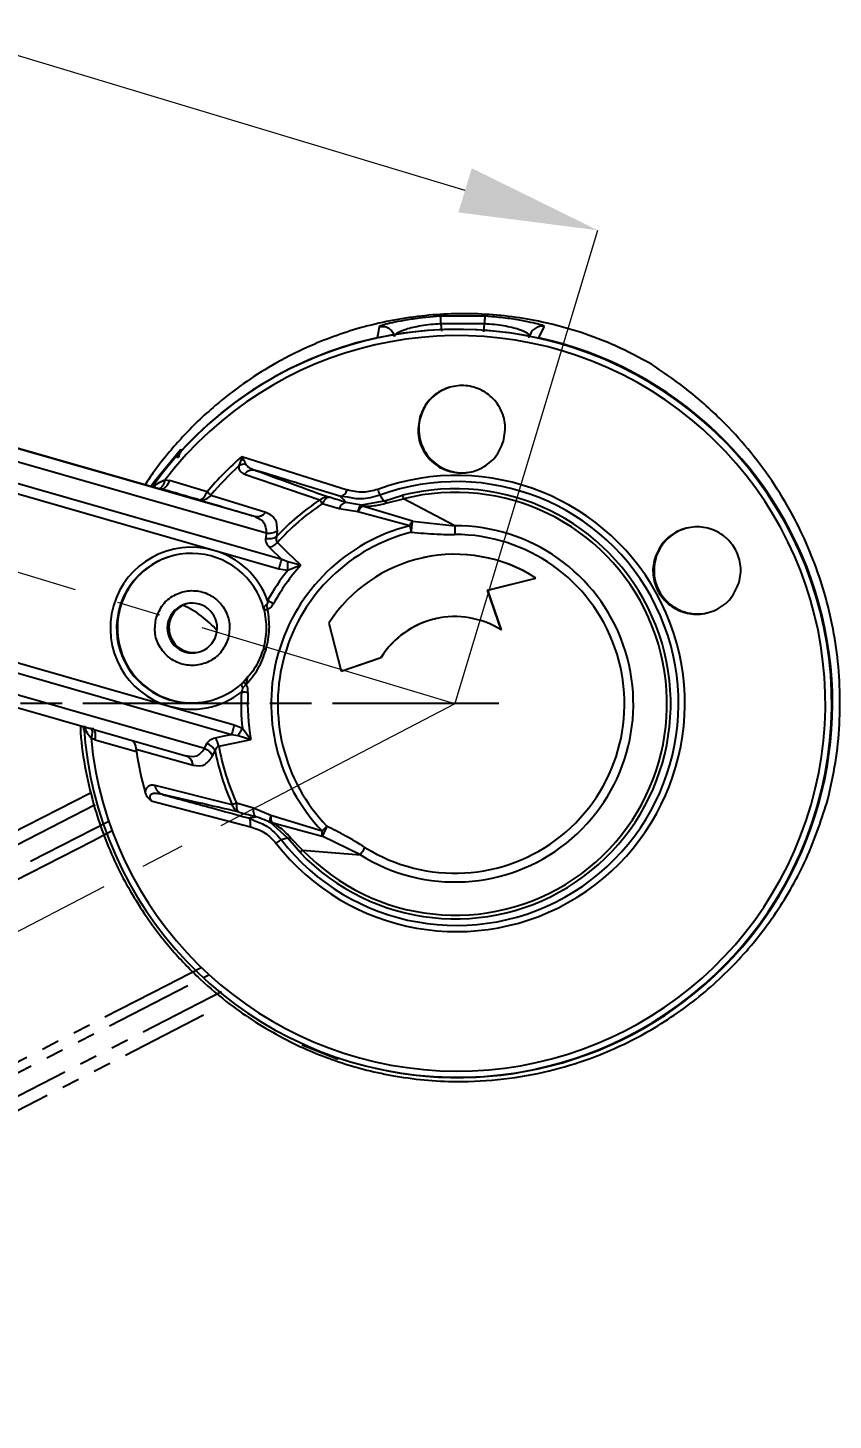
# Model space of a CAD drawing. Header units: millimetres. Extents: x 2085 to 4229, y 754 to 2271.
# Drawn here: x 4032.7 to 4090.8, y 1303.5 to 1404 of the extents above; entities that cross this region are included whole.
import ezdxf

# ---------------------------------------------------------------- set-up
doc = ezdxf.new("R2010")
doc.units = ezdxf.units.MM
for name, pattern in [('AM_ISO08W050', [18, 12, -1.5, 3, -1.5]), ('CENTER2', [28.575, 19.05, -3.175, 3.175, -3.175]), ('PHANTOM', [12.7, 6.35, -1.27, 1.27, -1.27, 1.27, -1.27])]:
    doc.linetypes.add(name, pattern=pattern)
for name, color, linetype, lineweight in [('AM_5', 3, 'Continuous', 25), ('AM_7', 4, 'AM_ISO08W050', 25), ('单点划线', 1, 'CENTER2', 13), ('标注', 3, 'Continuous', 13)]:
    doc.layers.add(name, color=color, linetype=linetype, lineweight=lineweight)
doc.styles.add('SLDTEXTSTYLE1', font='txt.shx', dxfattribs={"width": 0.7, "bigfont": 'gbcbig.shx'})
doc.dimstyles.new('SLDDIMSTYLE12$0', dxfattribs={"dimtxt": 12, "dimasz": 10, "dimexe": 0, "dimexo": 0.0625, "dimgap": 0.875, "dimtad": 1, "dimdec": 1, "dimlfac": 1.8, "dimrnd": 1e-09, "dimzin": 12, "dimdsep": 46, "dimtxsty": 'SLDTEXTSTYLE1', "dimcen": 0.09, "dimdle": 8.16, "dimclrd": 3, "dimclre": 3, "dimadec": 0, "dimazin": 3, "dimtfac": 1, "dimtdec": 1, "dimtofl": 0, "dimtmove": 0, "dimatfit": 3, "dimfxl": 0, "dimfrac": 2, "dimtolj": 1, "dimlwd": 5, "dimlwe": 5, "dimarcsym": 0})
doc.dimstyles.new('SLDDIMSTYLE12$2', dxfattribs={"dimtxt": 12, "dimasz": 10, "dimexe": 0, "dimexo": 0.0625, "dimgap": 0.875, "dimtad": 1, "dimdec": 1, "dimlfac": 1.8, "dimrnd": 1e-09, "dimzin": 12, "dimdsep": 46, "dimtxsty": 'SLDTEXTSTYLE1', "dimcen": 0.09, "dimdle": 8.16, "dimclrd": 3, "dimclre": 3, "dimadec": 0, "dimazin": 3, "dimtfac": 1, "dimtdec": 1, "dimtofl": 0, "dimtmove": 0, "dimatfit": 3, "dimfxl": 0, "dimfrac": 2, "dimtolj": 1, "dimlwd": 5, "dimlwe": 5, "dimarcsym": 0})

# ---------------------------------------------------------------- blocks, each defined once
blk = doc.blocks.new('*D76')
at = {"layer": 'Defpoints', "color": 0, "transparency": 16777216}
for p in [(3820.11, 1428.52), (3821.24, 1363.66), (4063.52, 1355.21), (4063.52, 1355.21), (3838.23, 1237.79)]:
    blk.add_point(p, dxfattribs=at)
at = {"layer": '标注', "color": 3, "linetype": 'Continuous', "lineweight": 5, "transparency": 16777216}
blk.add_arc((4063.52, 1355.21), 242.43, 165.602, 205.1646, dxfattribs=at)
at = {"layer": '标注', "color": 3, "transparency": 16777216}
for points in [[(3827.11, 1415.94), (3830.32, 1415.04), (3831.4, 1425.12)], [(3845.6, 1252.86), (3842.61, 1251.38), (3848.54, 1243.16)]]:
    blk.add_solid(points, dxfattribs=at)
at = {"layer": '标注', "color": 0, "transparency": 16777216, "insert": (3828.01, 1333.02), "char_height": 10, "attachment_point": 5, "rotation": 275.3833, "style": 'SLDTEXTSTYLE1'}
blk.add_mtext('\\A1;60%%D', dxfattribs=at)
blk = doc.blocks.new('*D78')
at = {"layer": 'AM_5', "color": 3, "linetype": 'Continuous', "lineweight": 5, "transparency": 16777216}
blk.add_arc((4063.43, 1355.24), 208.1, 165.9929, 177.2464, dxfattribs=at)
at = {"layer": 'AM_5', "color": 3, "transparency": 16777216}
for points in [[(3859.91, 1406.05), (3863.12, 1405.17), (3864.17, 1415.25)], [(3857.24, 1365.2), (3853.9, 1365.28), (3855.33, 1355.24)]]:
    blk.add_solid(points, dxfattribs=at)
at = {"layer": 'Defpoints', "color": 0, "transparency": 16777216}
for p in [(3820.11, 1428.52), (3859.27, 1395.57), (3842.27, 1355.24), (4063.53, 1355.21), (4066.68, 1355.24)]:
    blk.add_point(p, dxfattribs=at)
at = {"layer": 'AM_5', "color": 0, "transparency": 16777216, "insert": (3850.75, 1386.57), "char_height": 12, "attachment_point": 5, "rotation": 81.6196, "style": 'SLDTEXTSTYLE1'}
blk.add_mtext('\\A1;15%%D', dxfattribs=at)
blk = doc.blocks.new('*D56')
at = {"layer": 'AM_5', "color": 3, "linetype": 'Continuous', "lineweight": 5, "transparency": 16777216}
for p, q in [((3874.2, 1413.25), (3884.22, 1446.51)), ((4064.26, 1392.28), (3893.79, 1443.62))]:
    blk.add_line(p, q, dxfattribs=at)
at = {"layer": 'AM_5', "color": 3, "lineweight": 5, "transparency": 16777216}
blk.add_line((4063.55, 1355.27), (4073.83, 1389.4), dxfattribs=at)
at = {"layer": 'AM_5', "color": 3, "transparency": 16777216}
for points in [[(3894.27, 1445.22), (3893.31, 1442.03), (3884.22, 1446.51)], [(4064.74, 1393.88), (4063.77, 1390.69), (4073.83, 1389.4)]]:
    blk.add_solid(points, dxfattribs=at)
at = {"layer": 'Defpoints', "color": 0, "transparency": 16777216}
for p in [(3884.22, 1446.51), (3874.19, 1413.19), (4063.53, 1355.21)]:
    blk.add_point(p, dxfattribs=at)
at = {"layer": 'AM_5', "color": 0, "transparency": 16777216, "insert": (3979.19, 1425.08), "char_height": 12, "attachment_point": 5, "rotation": 343.2384, "style": 'SLDTEXTSTYLE1'}
blk.add_mtext('\\A1;225', dxfattribs=at)

msp = doc.modelspace()

# ---------------------------------------------------------------- linework, layer by layer
at = {"color": 7, "linetype": 'Continuous', "lineweight": 25}
for p, q in [((4062.469, 1383.191), (4060.926, 1383.051)), ((4065.687, 1383.191), (4062.469, 1383.191)), ((4066.185, 1383.157), (4065.687, 1383.191)), ((4058.118, 1382.482), (4058.066, 1382.45)), ((4065.644, 1382.636), (4062.496, 1382.636)), ((4062.496, 1382.636), (4062.564, 1382.109)), ((4065.644, 1382.636), (4065.576, 1382.07)), ((4069.991, 1382.45), (4069.807, 1382.538)), ((4058.04, 1381.645), (4058.027, 1381.643)), ((4061.037, 1375.915), (4060.983, 1375.903)), ((4030.017, 1374.215), (4049.052, 1368.756)), ((4042.251, 1370.718), (4030.041, 1374.22)), ((4029.742, 1373.344), (4049.911, 1367.56)), ((4048.156, 1373.07), (4048.079, 1372.783)), ((4048.156, 1373.07), (4055.743, 1370.657)), ((4048.156, 1373.07), (4048.279, 1372.834)), ((4046.125, 1366.293), (4029.098, 1371.176)), ((4051.027, 1365.638), (4029.3, 1371.869)), ((4042.621, 1371.388), (4042.932, 1371.324)), ((4045.643, 1370.521), (4042.932, 1371.324)), ((4048.343, 1371.799), (4053.773, 1369.931)), ((4055.283, 1370.191), (4052.133, 1371.152)), ((4041.77, 1370.856), (4041.782, 1370.895)), ((4042.165, 1370.764), (4042.321, 1370.734)), ((4042.321, 1370.734), (4042.251, 1370.718)), ((4045.915, 1370.287), (4049.876, 1369.046)), ((4055.797, 1370.125), (4055.283, 1370.191)), ((4058.402, 1369.844), (4058.103, 1370.267)), ((4059.071, 1370.054), (4059.745, 1370.266)), ((4045.043, 1369.945), (4045.276, 1369.876)), ((4055.169, 1369.298), (4053.953, 1369.653)), ((4056.524, 1369.078), (4055.169, 1369.298)), ((4056.78, 1369.55), (4055.67, 1369.752)), ((4058.402, 1369.844), (4056.78, 1369.55)), ((4060.466, 1368.396), (4056.852, 1369.492)), ((4058.402, 1369.844), (4059.071, 1370.054)), ((4058.633, 1369.723), (4059.803, 1370.011)), ((4063.511, 1368.073), (4059.803, 1370.011)), ((4049.052, 1368.756), (4049.155, 1368.687)), ((4049.052, 1368.756), (4049.269, 1368.73)), ((4049.256, 1368.732), (4049.242, 1368.687)), ((4060.258, 1368.069), (4056.524, 1369.078)), ((4060.466, 1368.396), (4063.511, 1368.073)), ((4049.911, 1367.56), (4049.873, 1367.16)), ((4050.691, 1367.687), (4050.662, 1367.297)), ((4050.825, 1364.945), (4046.125, 1366.293)), ((4051.027, 1365.638), (4050.156, 1366.493)), ((4051.477, 1365.454), (4051.027, 1365.638)), ((4052.398, 1365.212), (4051.458, 1364.841)), ((4052.398, 1365.212), (4051.477, 1365.454)), ((4061.26, 1365.767), (4061.251, 1365.766)), ((4078.008, 1365.717), (4077.937, 1365.702)), ((4051.458, 1364.841), (4050.825, 1364.945)), ((4065.879, 1363.426), (4069.359, 1364.294)), ((4065.888, 1363.428), (4069.368, 1364.296)), ((4069.368, 1364.296), (4069.359, 1364.294)), ((4065.888, 1363.428), (4065.879, 1363.426)), ((4066.871, 1360.543), (4065.879, 1363.426)), ((4066.88, 1360.545), (4065.888, 1363.428)), ((4039.326, 1362.159), (4039.38, 1362.171)), ((4049.739, 1362.066), (4049.766, 1362.002)), ((4049.928, 1362.351), (4050.012, 1362.029)), ((4042.841, 1361.178), (4042.957, 1361.203)), ((4054.436, 1361.045), (4055.304, 1357.564)), ((4066.88, 1360.545), (4066.871, 1360.543)), ((4025.678, 1359.238), (4047.405, 1353.007)), ((4025.873, 1359.929), (4042.9, 1355.046)), ((4055.304, 1357.564), (4058.187, 1358.557)), ((4055.313, 1357.566), (4058.196, 1358.559)), ((4058.196, 1358.559), (4058.187, 1358.557)), ((4045.446, 1351.988), (4025.277, 1357.772)), ((4055.313, 1357.566), (4055.304, 1357.564)), ((4025.055, 1356.912), (4044.102, 1351.45)), ((4048.456, 1356.602), (4048.214, 1356.374)), ((4042.9, 1355.046), (4047.6, 1353.699)), ((4036.695, 1353.634), (4036.717, 1353.307)), ((4047.405, 1353.007), (4047.885, 1352.924)), ((4047.6, 1353.699), (4048.192, 1353.452)), ((4048.192, 1353.452), (4048.793, 1352.638)), ((4037.567, 1352.614), (4037.27, 1352.726)), ((4037.567, 1352.614), (4040.54, 1351.773)), ((4045.446, 1351.988), (4045.624, 1352.343)), ((4047.885, 1352.924), (4048.793, 1352.638)), ((4040.527, 1351.927), (4044.637, 1350.774)), ((4044.091, 1351.453), (4044.224, 1351.456)), ((4044.298, 1351.407), (4044.283, 1351.363)), ((4046.04, 1351.465), (4046.221, 1351.807)), ((4047.463, 1347.924), (4041.895, 1349.311)), ((4041.616, 1348.207), (4048.772, 1346.342)), ((4047.762, 1348.061), (4048.98, 1347.712)), ((4048.694, 1346.916), (4048.626, 1346.975)), ((4048.626, 1346.975), (4049.046, 1346.781)), ((4048.98, 1347.712), (4050.245, 1347.176)), ((4050.245, 1347.176), (4053.942, 1346.039)), ((4089.672, 1347.807), (4089.659, 1347.804)), ((4038.8, 1346.031), (4037.393, 1345.308)), ((4051.435, 1345.544), (4050.213, 1346.647)), ((4050.304, 1346.655), (4053.946, 1345.655)), ((4050.977, 1345.411), (4051.435, 1345.544)), ((4051.925, 1344.973), (4051.435, 1345.544)), ((4052.534, 1344.657), (4051.693, 1345.52)), ((4052.351, 1344.477), (4051.925, 1344.973)), ((4056.699, 1344.313), (4053.946, 1345.655)), ((4052.534, 1344.657), (4056.699, 1344.313)), ((4042.738, 1334.901), (4045.225, 1336.178)), ((4052.5, 1330.581), (4055.085, 1329.555)), ((4055.094, 1329.658), (4055.091, 1329.653)), ((4069.386, 1328.851), (4069.398, 1328.854))]:
    msp.add_line(p, q, dxfattribs=at)
at = {"color": 7, "linetype": 'PHANTOM', "lineweight": 25}
for p, q in [((4020.226, 1340.062), (4037.842, 1349.108)), ((4020.621, 1339.239), (4038.098, 1348.213)), ((4038.557, 1346.717), (4021.309, 1337.861)), ((4037.393, 1345.308), (4021.635, 1337.217)), ((4027.311, 1326.172), (4045.78, 1335.656)), ((4026.98, 1326.81), (4042.738, 1334.901)), ((4046.687, 1334.412), (4028.022, 1324.828)), ((4028.448, 1324.05), (4046.075, 1333.101))]:
    msp.add_line(p, q, dxfattribs=at)
at = {"color": 7, "linetype": 'Continuous', "lineweight": 25, "flags": 128}
for points in [[(4058.066, 1382.45), (4057.982, 1381.997), (4057.916, 1381.642)], [(4069.567, 1381.642), (4069.805, 1382.094), (4069.991, 1382.45)], [(4058.121, 1381.663), (4058.095, 1381.663), (4057.916, 1381.642)], [(4069.019, 1382.02), (4068.826, 1381.655), (4068.81, 1381.625)], [(4043.748, 1373.57), (4041.855, 1371.254), (4041.563, 1370.844)], [(4043.809, 1373.5), (4043.775, 1373.539), (4043.748, 1373.57)], [(4045.043, 1369.945), (4045.117, 1369.938), (4045.195, 1369.957), (4045.276, 1370), (4045.358, 1370.067), (4045.438, 1370.155), (4045.513, 1370.262), (4045.582, 1370.386), (4045.643, 1370.521)], [(4052.398, 1365.212), (4051.454, 1366.136), (4050.712, 1366.864)], [(4046.216, 1352.751), (4046.882, 1352.895), (4047.405, 1353.007)], [(4046.491, 1352.144), (4047.781, 1352.421), (4048.793, 1352.638)], [(4055.091, 1329.653), (4055.088, 1329.598), (4055.085, 1329.555)]]:
    msp.add_lwpolyline(points, dxfattribs=at)
at = {"color": 7, "linetype": 'Continuous', "lineweight": 25}
for centre, radius, start, end in [((4063.706, 1355.247), 26.999, 343.99795, 144.37216), ((4063.718, 1355.249), 27, 343.99967, 102.14019), ((4063.699, 1355.246), 26.549, 185.44631, 142.55572), ((4063.741, 1355.257), 27.021, 102.44988, 137.53256), ((4063.741, 1355.254), 27.023, 251.33315, 77.54961), ((4064.064, 1375.047), 3.15, 102.14289, 164.00219), ((4064.065, 1375.046), 3.15, 163.99967, 282.14019), ((4063.682, 1355.243), 23.64, 131.05303, 139.73783), ((4063.678, 1355.242), 23.278, 132.57575, 139.73778), ((4048.424, 1371.519), 0.996, 89.51081, 119.80629), ((4048.515, 1371.486), 1.368, 99.92431, 108.57758), ((4063.641, 1355.233), 16.468, 217.80792, 110.19454), ((4063.634, 1355.232), 16.02, 217.80792, 110.19454), ((4045.238, 1370.732), 0.81, 256.13749, 326.65871), ((4024.423, 1345.634), 32.705, 48.9186, 49.54784), ((4063.564, 1355.216), 15.526, 223.76375, 104.2387), ((4063.558, 1355.215), 15.265, 223.76387, 104.23864), ((4055.126, 1370.806), 0.635, 284.25693, 346.38415), ((4063.562, 1355.217), 17.673, 123.62673, 136.87996), ((4063.558, 1355.216), 17.341, 123.6355, 137.80261), ((4076.057, 1384.219), 26.472, 212.6677, 213.38343), ((4055.775, 1369.133), 0.628, 99.68998, 164.75306), ((4057.39, 1368.73), 0.933, 125.1911, 158.08506), ((4061.367, 1367.594), 1.206, 138.28952, 156.79982), ((4063.533, 1355.21), 13.27, 104.28896, 223.71352), ((4063.532, 1355.209), 12.79, 104.28897, 223.71351), ((4063.534, 1355.21), 12.863, 237.90451, 90.09862), ((4063.531, 1355.209), 12.227, 237.90204, 90.10104), ((4134.666, 1386.537), 76.665, 193.93929, 194.29763), ((4081.036, 1364.849), 3.15, 102.14289, 164.00219), ((4044.513, 1360.67), 5.85, 74.0024, 254.00006), ((4044.512, 1360.67), 5.85, 19.98893, 73.99815), ((4044.517, 1360.671), 5.4, 14.63064, 164.00143), ((4044.571, 1360.683), 5.4, 102.1429, 164.00218), ((4063.544, 1355.212), 14.974, 138.10256, 151.14854), ((4063.522, 1355.208), 10.799, 57.28113, 147.28505), ((4063.531, 1355.21), 10.799, 57.2812, 102.14227), ((4081.036, 1364.849), 3.15, 163.99967, 282.14019), ((4063.545, 1355.213), 15.453, 141.46177, 151.14852), ((4044.517, 1360.671), 5.4, 163.9984, 313.36529), ((4044.571, 1360.682), 5.4, 163.99975, 282.14011), ((4044.571, 1360.682), 1.8, 343.99745, 164.00009), ((4044.687, 1360.707), 1.8, 104.03604, 164.00205), ((4041.001, 1355.866), 7.084, 40.83204, 65.81779), ((3993.962, 1260.912), 116.172, 60.91799, 61.15396), ((4044.571, 1360.682), 1.8, 163.99745, 344.00009), ((4044.687, 1360.707), 1.8, 163.99943, 280.24751), ((4063.522, 1355.208), 6.299, 57.88144, 147.88541), ((4063.531, 1355.21), 6.3, 102.14271, 147.88527), ((4044.513, 1360.669), 5.849, 253.99862, 308.0114), ((4063.546, 1355.212), 15.455, 176.85372, 186.53999), ((4063.545, 1355.212), 14.975, 176.85373, 189.89901), ((4063.706, 1355.246), 26.999, 183.43897, 344.001), ((4045.277, 1351.357), 1.045, 25.50508, 70.60837), ((4045.136, 1351.894), 1.378, 10.4509, 38.42547), ((4063.56, 1355.215), 17.343, 190.19887, 204.3629), ((4063.683, 1355.242), 23.401, 188.52543, 195.91771), ((4063.564, 1355.216), 17.675, 191.12072, 204.365), ((4094.828, 1244.405), 113.842, 114.42078, 114.58603), ((4063.719, 1355.248), 26.998, 282.14308, 344.002), ((4055.105, 1345.859), 1.177, 171.18744, 190.00395), ((4154.655, 1241.373), 145.252, 133.70869, 133.89737), ((4096.359, 1325.877), 46.798, 154.02865, 154.99957)]:
    msp.add_arc(centre, radius, start, end, dxfattribs=at)
for points, knots in [([(4077.698, 1379.732), (4076.853, 1380.188), (4075.229, 1381.064), (4072.578, 1382.073), (4069.373, 1382.949), (4065.491, 1383.464), (4060.993, 1383.318), (4057.428, 1382.608), (4054.748, 1381.742), (4052.605, 1380.87), (4050.406, 1379.739), (4048.194, 1378.317), (4046.428, 1376.942), (4044.988, 1375.635), (4043.889, 1374.515), (4042.831, 1373.307), (4041.925, 1372.168), (4041.379, 1371.349), (4041.166, 1371.03)], [0, 0, 0, 0, 0.0716141, 0.1376427, 0.2038002, 0.3043716, 0.402157, 0.5046925, 0.5521038, 0.6009821, 0.6712151, 0.7340966, 0.7994339, 0.8433201, 0.8852981, 0.9222529, 0.9697109, 1, 1, 1, 1]), ([(4062.469, 1383.191), (4062.469, 1383.182), (4062.469, 1383.163), (4062.474, 1383.042), (4062.483, 1382.865), (4062.492, 1382.711), (4062.496, 1382.636)], [0, 0, 0, 0, 0.244843, 0.5001263, 0.7553423, 1, 1, 1, 1]), ([(4065.687, 1383.191), (4065.685, 1383.182), (4065.682, 1383.163), (4065.672, 1383.042), (4065.659, 1382.867), (4065.649, 1382.713), (4065.644, 1382.636)], [0, 0, 0, 0, 0.2506754, 0.4980464, 0.7510697, 1, 1, 1, 1]), ([(4058.066, 1382.45), (4058.202, 1382.462), (4058.472, 1382.485), (4058.819, 1382.304), (4059.054, 1382.042), (4059.114, 1381.837), (4059.144, 1381.735)], [0, 0, 0, 0, 0.2799949, 0.5581407, 0.7800037, 1, 1, 1, 1]), ([(4060.926, 1383.051), (4060.557, 1382.999), (4059.809, 1382.894), (4058.975, 1382.721), (4058.364, 1382.569), (4058.2, 1382.511), (4058.118, 1382.482)], [0, 0, 0, 0, 0.2467046, 0.4997683, 0.7468748, 1, 1, 1, 1]), ([(4062.496, 1382.636), (4062.253, 1382.622), (4061.768, 1382.595), (4061.083, 1382.501), (4060.478, 1382.381), (4059.81, 1382.196), (4059.242, 1381.952), (4059.177, 1381.808), (4059.144, 1381.735)], [0, 0, 0, 0, 0.1216848, 0.2436394, 0.3665866, 0.4908705, 0.7427966, 1, 1, 1, 1]), ([(4068.914, 1381.735), (4068.891, 1381.808), (4068.847, 1381.952), (4068.303, 1382.195), (4067.651, 1382.38), (4067.053, 1382.501), (4066.373, 1382.595), (4065.887, 1382.623), (4065.644, 1382.636)], [0, 0, 0, 0, 0.25669183, 0.50843056, 0.63281467, 0.75589912, 0.87804396, 1, 1, 1, 1]), ([(4069.807, 1382.538), (4069.667, 1382.58), (4069.392, 1382.663), (4068.574, 1382.844), (4067.508, 1383.029), (4066.623, 1383.115), (4066.185, 1383.157)], [0, 0, 0, 0, 0.2491031, 0.4901997, 0.7472817, 1, 1, 1, 1]), ([(4069.991, 1382.45), (4069.933, 1382.459), (4069.814, 1382.478), (4069.632, 1382.461), (4069.457, 1382.41), (4069.297, 1382.326), (4069.159, 1382.211), (4069.066, 1382.106), (4069.03, 1382.035), (4069.022, 1382.019)], [0, 0, 0, 0, 0.1570011, 0.3172009, 0.4773885, 0.6343544, 0.7913438, 0.9515396, 1, 1, 1, 1]), ([(4090.428, 1348.296), (4090.628, 1349.183), (4091.028, 1350.957), (4091.304, 1353.728), (4091.325, 1356.513), (4091.071, 1359.263), (4090.564, 1361.929), (4089.826, 1364.474), (4088.884, 1366.878), (4087.671, 1369.314), (4086.174, 1371.704), (4084.422, 1373.958), (4082.356, 1376.152), (4080.012, 1378.176), (4078.482, 1379.205), (4077.698, 1379.732)], [0, 0, 0, 0, 0.0627951, 0.1255982, 0.1880794, 0.2505771, 0.3126556, 0.3746993, 0.4372762, 0.5009385, 0.5820109, 0.6649965, 0.7507977, 0.8724761, 1, 1, 1, 1]), ([(4067.03, 1374.165), (4067.103, 1374.607), (4067.246, 1375.472), (4066.842, 1376.541), (4066.311, 1377.228), (4065.838, 1377.634), (4065.309, 1377.933), (4064.745, 1378.122), (4064.162, 1378.202), (4063.579, 1378.174), (4063.005, 1378.038), (4062.274, 1377.711), (4061.45, 1377.028), (4061.144, 1376.29), (4060.983, 1375.903)], [0, 0, 0, 0, 0.1454096, 0.2843678, 0.3500183, 0.4113214, 0.4701235, 0.5269841, 0.5816264, 0.6365696, 0.6922624, 0.749136, 0.868448, 1, 1, 1, 1]), ([(4060.983, 1375.903), (4060.912, 1375.457), (4060.769, 1374.564), (4061.252, 1373.316), (4062.008, 1372.517), (4062.744, 1372.117), (4063.299, 1371.938), (4063.865, 1371.865), (4064.427, 1371.894), (4064.979, 1372.022), (4065.706, 1372.337), (4066.544, 1373.012), (4066.862, 1373.765), (4067.03, 1374.165)], [0, 0, 0, 0, 0.1426319, 0.2854821, 0.4161443, 0.4747377, 0.529504, 0.5816768, 0.6338546, 0.6858561, 0.7410149, 0.8625746, 1, 1, 1, 1]), ([(4043.748, 1373.57), (4043.704, 1373.516), (4043.618, 1373.412), (4043.54, 1373.226), (4043.507, 1373.066), (4043.515, 1372.971), (4043.517, 1372.941)], [0, 0, 0, 0, 0.3001412, 0.5845824, 0.8690123, 1, 1, 1, 1]), ([(4043.809, 1373.5), (4043.767, 1373.448), (4043.684, 1373.343), (4043.61, 1373.178), (4043.594, 1373.068), (4043.588, 1373.024)], [0, 0, 0, 0, 0.3723099, 0.7541245, 1, 1, 1, 1]), ([(4047.929, 1372.384), (4047.927, 1372.312), (4047.924, 1372.157), (4048.05, 1371.941), (4048.227, 1371.855), (4048.343, 1371.799)], [0, 0, 0, 0, 0.2320046, 0.4979825, 1, 1, 1, 1]), ([(4048.079, 1372.783), (4048.052, 1372.7), (4048.006, 1372.558), (4047.951, 1372.435), (4047.929, 1372.384)], [0, 0, 0, 0, 0.5830316, 1, 1, 1, 1]), ([(4048.433, 1372.516), (4048.409, 1372.568), (4048.364, 1372.665), (4048.306, 1372.781), (4048.279, 1372.834)], [0, 0, 0, 0, 0.5364801, 1, 1, 1, 1]), ([(4048.433, 1372.516), (4048.463, 1372.47), (4048.532, 1372.367), (4048.77, 1372.211), (4048.995, 1372.126), (4049.146, 1372.069)], [0, 0, 0, 0, 0.2031095, 0.4647797, 1, 1, 1, 1]), ([(4041.782, 1370.895), (4041.922, 1371.017), (4042.167, 1371.231), (4042.484, 1371.34), (4042.621, 1371.388)], [0, 0, 0, 0, 0.5684211, 1, 1, 1, 1]), ([(4042.165, 1370.764), (4042.208, 1370.769), (4042.298, 1370.779), (4042.431, 1370.913), (4042.547, 1371.12), (4042.596, 1371.3), (4042.62, 1371.388)], [0, 0, 0, 0, 0.2432266, 0.5000017, 0.7567759, 1, 1, 1, 1]), ([(4042.321, 1370.734), (4042.37, 1370.73), (4042.472, 1370.723), (4042.645, 1370.844), (4042.81, 1371.049), (4042.892, 1371.234), (4042.932, 1371.324)], [0, 0, 0, 0, 0.2423334, 0.4999392, 0.757578, 1, 1, 1, 1]), ([(4049.146, 1372.069), (4049.077, 1372.081), (4048.936, 1372.106), (4048.718, 1372.061), (4048.51, 1371.962), (4048.398, 1371.853), (4048.343, 1371.799)], [0, 0, 0, 0, 0.2454954, 0.5, 0.7545047, 1, 1, 1, 1]), ([(4049.146, 1372.069), (4050.148, 1371.699), (4051.871, 1371.063), (4053.707, 1370.398), (4054.474, 1370.12)], [0, 0, 0, 0, 0.5820752, 1, 1, 1, 1]), ([(4052.133, 1371.152), (4052.067, 1371.173), (4051.056, 1371.481), (4050.068, 1371.785), (4049.146, 1372.069)], [0, 0, 0, 0, 0.0662016, 1, 1, 1, 1]), ([(4045.043, 1369.945), (4044.531, 1370.094), (4043.622, 1370.357), (4042.715, 1370.619), (4042.321, 1370.734)], [0, 0, 0, 0, 0.5642907, 1, 1, 1, 1]), ([(4054.473, 1370.12), (4054.432, 1370.121), (4054.376, 1370.122), (4054.285, 1370.077), (4054.194, 1370.009), (4054.071, 1369.872), (4053.992, 1369.726), (4053.953, 1369.654)], [0, 0, 0, 0, 0.2498451, 0.3419699, 0.5003268, 0.7501647, 1, 1, 1, 1]), ([(4055.67, 1369.752), (4055.448, 1369.82), (4055.048, 1369.943), (4054.651, 1370.065), (4054.474, 1370.12)], [0, 0, 0, 0, 0.5530907, 1, 1, 1, 1]), ([(4055.67, 1369.752), (4055.597, 1369.834), (4055.467, 1369.981), (4055.339, 1370.127), (4055.283, 1370.191)], [0, 0, 0, 0, 0.5617548, 1, 1, 1, 1]), ([(4057.956, 1370.689), (4057.604, 1370.595), (4056.845, 1370.394), (4056.128, 1370.565), (4055.743, 1370.657)], [0, 0, 0, 0, 0.4644483, 1, 1, 1, 1]), ([(4058.103, 1370.267), (4057.655, 1370.137), (4056.878, 1369.911), (4056.118, 1370.061), (4055.797, 1370.125)], [0, 0, 0, 0, 0.5775061, 1, 1, 1, 1]), ([(4045.276, 1369.876), (4045.959, 1369.674), (4047.202, 1369.305), (4048.478, 1368.926), (4049.052, 1368.756)], [0, 0, 0, 0, 0.5495061, 1, 1, 1, 1]), ([(4056.524, 1369.078), (4056.54, 1369.143), (4056.572, 1369.275), (4056.636, 1369.422), (4056.7, 1369.511), (4056.748, 1369.542), (4056.772, 1369.549), (4056.779, 1369.55), (4056.78, 1369.55)], [0, 0, 0, 0, 0.2498824, 0.4997694, 0.7496604, 0.9255481, 0.9908934, 1, 1, 1, 1]), ([(4056.852, 1369.492), (4056.852, 1369.492), (4056.852, 1369.492), (4056.852, 1369.492), (4056.852, 1369.492), (4056.841, 1369.508), (4056.819, 1369.535), (4056.793, 1369.545), (4056.78, 1369.55)], [0, 0, 0, 0, 0.0000335, 0.000106, 0.0003683, 0.001362, 0.4820163, 1, 1, 1, 1]), ([(4056.852, 1369.492), (4056.955, 1369.489), (4057.238, 1369.479), (4057.841, 1369.515), (4058.322, 1369.642), (4058.633, 1369.723)], [0, 0, 0, 0, 0.1685681, 0.4640042, 1, 1, 1, 1]), ([(4058.402, 1369.843), (4058.437, 1369.842), (4058.505, 1369.839), (4058.59, 1369.762), (4058.633, 1369.723)], [0, 0, 0, 0, 0.5021576, 1, 1, 1, 1]), ([(4049.155, 1368.687), (4049.388, 1368.583), (4049.848, 1368.377), (4049.89, 1367.83), (4049.911, 1367.56)], [0, 0, 0, 0, 0.504897, 1, 1, 1, 1]), ([(4049.269, 1368.73), (4049.345, 1368.74), (4049.497, 1368.759), (4049.71, 1368.872), (4049.822, 1368.989), (4049.876, 1369.046)], [0, 0, 0, 0, 0.3395659, 0.6771788, 1, 1, 1, 1]), ([(4049.876, 1369.046), (4050.146, 1368.914), (4050.646, 1368.669), (4050.677, 1367.997), (4050.691, 1367.687)], [0, 0, 0, 0, 0.5395057, 1, 1, 1, 1]), ([(4060.375, 1367.604), (4060.384, 1367.672), (4060.404, 1367.812), (4060.416, 1368.026), (4060.453, 1368.24), (4060.462, 1368.341), (4060.466, 1368.396)], [0, 0, 0, 0, 0.2100867, 0.4354712, 0.6954439, 1, 1, 1, 1]), ([(4049.873, 1367.159), (4049.942, 1367.149), (4050.081, 1367.128), (4050.294, 1367.146), (4050.495, 1367.199), (4050.607, 1367.264), (4050.662, 1367.297)], [0, 0, 0, 0, 0.2465031, 0.5000051, 0.7535045, 1, 1, 1, 1]), ([(4050.156, 1366.493), (4050.068, 1366.597), (4049.883, 1366.818), (4049.876, 1367.042), (4049.873, 1367.16)], [0, 0, 0, 0, 0.471381, 1, 1, 1, 1]), ([(4049.911, 1367.56), (4049.978, 1367.549), (4050.114, 1367.527), (4050.323, 1367.543), (4050.523, 1367.593), (4050.635, 1367.656), (4050.691, 1367.687)], [0, 0, 0, 0, 0.2424888, 0.4944094, 0.7492399, 1, 1, 1, 1]), ([(4050.662, 1367.297), (4050.639, 1367.214), (4050.607, 1367.097), (4050.646, 1366.947), (4050.69, 1366.891), (4050.712, 1366.864)], [0, 0, 0, 0, 0.5578773, 0.7889784, 1, 1, 1, 1]), ([(4060.375, 1367.604), (4060.997, 1367.547), (4062.04, 1367.451), (4063.087, 1367.44), (4063.51, 1367.436)], [0, 0, 0, 0, 0.5961974, 1, 1, 1, 1]), ([(4084.018, 1363.97), (4084.064, 1364.169), (4084.154, 1364.56), (4084.144, 1365.17), (4084.028, 1365.755), (4083.806, 1366.299), (4083.491, 1366.789), (4082.949, 1367.365), (4082.052, 1367.888), (4080.801, 1368.067), (4079.547, 1367.738), (4078.473, 1366.941), (4078.113, 1366.109), (4077.937, 1365.702)], [0, 0, 0, 0, 0.0608535, 0.1193328, 0.1758288, 0.2307749, 0.2847904, 0.339989, 0.4550176, 0.579343, 0.7165648, 0.8612718, 1, 1, 1, 1]), ([(4050.712, 1366.863), (4050.669, 1366.822), (4050.584, 1366.737), (4050.442, 1366.632), (4050.296, 1366.546), (4050.202, 1366.51), (4050.156, 1366.493)], [0, 0, 0, 0, 0.2474529, 0.4999677, 0.7524992, 1, 1, 1, 1]), ([(4051.458, 1364.841), (4051.459, 1364.897), (4051.463, 1365.011), (4051.468, 1365.174), (4051.473, 1365.326), (4051.476, 1365.412), (4051.478, 1365.454)], [0, 0, 0, 0, 0.250968, 0.5042543, 0.7553572, 1, 1, 1, 1]), ([(4077.937, 1365.702), (4077.889, 1365.497), (4077.799, 1365.108), (4077.81, 1364.5), (4077.923, 1363.927), (4078.137, 1363.394), (4078.44, 1362.913), (4078.962, 1362.341), (4079.846, 1361.804), (4081.099, 1361.598), (4082.377, 1361.916), (4083.477, 1362.721), (4083.842, 1363.565), (4084.018, 1363.97)], [0, 0, 0, 0, 0.06397863, 0.1218211, 0.17743232, 0.23069626, 0.2827302, 0.33609245, 0.449634, 0.58030579, 0.7241629, 0.86755986, 1, 1, 1, 1]), ([(4049.928, 1362.351), (4049.895, 1362.334), (4049.827, 1362.297), (4049.759, 1362.215), (4049.724, 1362.13), (4049.736, 1362.065), (4049.742, 1362.035)], [0, 0, 0, 0, 0.2175002, 0.4456339, 0.7453176, 1, 1, 1, 1]), ([(4050.01, 1362.67), (4050.007, 1362.602), (4050.004, 1362.507), (4049.974, 1362.405), (4049.949, 1362.366), (4049.935, 1362.356), (4049.928, 1362.351)], [0, 0, 0, 0, 0.5873569, 0.8346977, 0.9249512, 1, 1, 1, 1]), ([(4050.428, 1362.438), (4050.375, 1362.352), (4050.294, 1362.222), (4050.143, 1362.087), (4050.055, 1362.048), (4050.013, 1362.029)], [0, 0, 0, 0, 0.4918514, 0.7535128, 1, 1, 1, 1]), ([(4049.742, 1362.035), (4049.833, 1361.553), (4050.007, 1360.635), (4049.799, 1359.649), (4049.701, 1359.181)], [0, 0, 0, 0, 0.5248896, 1, 1, 1, 1]), ([(4050.012, 1362.029), (4049.977, 1362.02), (4049.905, 1362.003), (4049.817, 1361.995), (4049.758, 1361.999), (4049.747, 1362.024), (4049.742, 1362.035)], [0, 0, 0, 0, 0.2175407, 0.446787, 0.7432095, 1, 1, 1, 1]), ([(4049.899, 1359.122), (4050.006, 1359.616), (4050.22, 1360.607), (4050.082, 1361.554), (4050.013, 1362.029)], [0, 0, 0, 0, 0.4984638, 1, 1, 1, 1]), ([(4049.701, 1359.181), (4049.536, 1358.731), (4049.19, 1357.786), (4048.557, 1357.103), (4048.225, 1356.745)], [0, 0, 0, 0, 0.4752705, 1, 1, 1, 1]), ([(4048.456, 1356.602), (4048.768, 1356.969), (4049.386, 1357.696), (4049.729, 1358.65), (4049.899, 1359.122)], [0, 0, 0, 0, 0.5045108, 1, 1, 1, 1]), ([(4049.899, 1359.122), (4049.87, 1359.13), (4049.811, 1359.148), (4049.748, 1359.166), (4049.707, 1359.178), (4049.703, 1359.18), (4049.701, 1359.181)], [0, 0, 0, 0, 0.2492627, 0.5044271, 0.7572703, 1, 1, 1, 1]), ([(4048.521, 1356.685), (4048.518, 1356.741), (4048.506, 1356.922), (4048.563, 1357.096), (4048.602, 1357.216)], [0, 0, 0, 0, 0.3105302, 1, 1, 1, 1]), ([(4048.115, 1356.061), (4048.148, 1356.118), (4048.195, 1356.201), (4048.225, 1356.303), (4048.225, 1356.35), (4048.218, 1356.367), (4048.214, 1356.374)], [0, 0, 0, 0, 0.5788982, 0.8325061, 0.9242536, 1, 1, 1, 1]), ([(4048.214, 1356.374), (4048.197, 1356.405), (4048.161, 1356.468), (4048.143, 1356.565), (4048.158, 1356.665), (4048.201, 1356.717), (4048.225, 1356.745)], [0, 0, 0, 0, 0.2051839, 0.4197613, 0.6800214, 1, 1, 1, 1]), ([(4048.456, 1356.602), (4048.43, 1356.63), (4048.375, 1356.687), (4048.309, 1356.737), (4048.255, 1356.76), (4048.236, 1356.75), (4048.225, 1356.745)], [0, 0, 0, 0, 0.2283661, 0.4781223, 0.7150622, 1, 1, 1, 1]), ([(4048.592, 1356.034), (4048.592, 1356.133), (4048.593, 1356.286), (4048.538, 1356.482), (4048.483, 1356.563), (4048.456, 1356.602)], [0, 0, 0, 0, 0.4836103, 0.7508269, 1, 1, 1, 1]), ([(4036.501, 1353.63), (4036.506, 1353.464), (4036.537, 1352.381), (4036.863, 1350.369), (4037.612, 1347.168), (4038.982, 1343.591), (4040.915, 1340.223), (4043.017, 1337.482), (4045.048, 1335.356), (4047.118, 1333.611), (4049.14, 1332.201), (4051.071, 1331.08), (4053.006, 1330.16), (4055.589, 1329.16), (4059.108, 1328.235), (4063.22, 1327.85), (4067.032, 1328.058), (4070.237, 1328.633), (4073.666, 1329.669), (4077.285, 1331.321), (4080.987, 1333.799), (4084.249, 1336.845), (4086.956, 1340.351), (4089.103, 1344.2), (4089.987, 1346.932), (4090.428, 1348.296)], [0, 0, 0, 0, 0.00690461, 0.0451883, 0.08283495, 0.13974833, 0.19650273, 0.2340919, 0.27350438, 0.30976804, 0.3380985, 0.36810574, 0.39538295, 0.42019079, 0.47424837, 0.53427599, 0.57764847, 0.62021225, 0.65871271, 0.71468253, 0.77202122, 0.82888477, 0.88558838, 0.94288579, 1, 1, 1, 1]), ([(4037.27, 1352.726), (4037.175, 1352.846), (4036.966, 1353.108), (4036.872, 1353.421), (4036.821, 1353.592)], [0, 0, 0, 0, 0.4544713, 1, 1, 1, 1]), ([(4037.212, 1353.489), (4037.246, 1353.463), (4037.317, 1353.41), (4037.36, 1353.229), (4037.35, 1352.994), (4037.296, 1352.814), (4037.27, 1352.726)], [0, 0, 0, 0, 0.2407228, 0.4965557, 0.7542523, 1, 1, 1, 1]), ([(4037.567, 1352.614), (4037.581, 1352.711), (4037.609, 1352.911), (4037.577, 1353.17), (4037.494, 1353.362), (4037.404, 1353.409), (4037.36, 1353.431)], [0, 0, 0, 0, 0.2424241, 0.5000639, 0.757669, 1, 1, 1, 1]), ([(4048.192, 1353.452), (4048.164, 1353.404), (4048.107, 1353.307), (4048.025, 1353.166), (4047.949, 1353.035), (4047.906, 1352.96), (4047.885, 1352.924)], [0, 0, 0, 0, 0.2477926, 0.5000002, 0.7522078, 1, 1, 1, 1]), ([(4040.527, 1351.927), (4040.521, 1352.008), (4040.507, 1352.182), (4040.413, 1352.404), (4040.31, 1352.504), (4040.26, 1352.552)], [0, 0, 0, 0, 0.31238, 0.6677205, 1, 1, 1, 1]), ([(4045.624, 1352.343), (4045.698, 1352.449), (4045.825, 1352.632), (4046.101, 1352.716), (4046.216, 1352.751)], [0, 0, 0, 0, 0.5822537, 1, 1, 1, 1]), ([(4046.491, 1352.144), (4046.455, 1352.131), (4046.378, 1352.102), (4046.274, 1351.991), (4046.242, 1351.88), (4046.221, 1351.807)], [0, 0, 0, 0, 0.2413974, 0.5018091, 1, 1, 1, 1]), ([(4040.527, 1351.927), (4040.528, 1351.899), (4040.53, 1351.848), (4040.537, 1351.796), (4040.54, 1351.773)], [0, 0, 0, 0, 0.5485339, 1, 1, 1, 1]), ([(4044.291, 1351.361), (4044.29, 1351.361), (4044.235, 1351.412), (4044.163, 1351.433), (4044.091, 1351.453)], [0, 0, 0, 0, 0.006595, 1, 1, 1, 1]), ([(4044.224, 1351.456), (4044.471, 1351.418), (4044.966, 1351.341), (4045.286, 1351.772), (4045.446, 1351.988)], [0, 0, 0, 0, 0.5010464, 1, 1, 1, 1]), ([(4044.637, 1350.774), (4044.621, 1350.852), (4044.589, 1351.01), (4044.468, 1351.217), (4044.35, 1351.313), (4044.291, 1351.361)], [0, 0, 0, 0, 0.3235264, 0.6618766, 1, 1, 1, 1]), ([(4044.637, 1350.774), (4044.934, 1350.738), (4045.486, 1350.67), (4045.865, 1351.214), (4046.04, 1351.465)], [0, 0, 0, 0, 0.5390753, 1, 1, 1, 1]), ([(4046.04, 1351.465), (4046.009, 1351.521), (4045.947, 1351.635), (4045.804, 1351.784), (4045.636, 1351.908), (4045.509, 1351.961), (4045.446, 1351.988)], [0, 0, 0, 0, 0.2507607, 0.5055916, 0.7575122, 1, 1, 1, 1]), ([(4041.895, 1349.311), (4041.78, 1349.328), (4041.576, 1349.358), (4041.356, 1349.239), (4041.226, 1349.058), (4041.194, 1348.898), (4041.179, 1348.824)], [0, 0, 0, 0, 0.37521, 0.6669858, 0.8447724, 1, 1, 1, 1]), ([(4042.434, 1348.661), (4042.369, 1348.687), (4042.237, 1348.739), (4042.074, 1348.892), (4041.951, 1349.085), (4041.914, 1349.237), (4041.895, 1349.311)], [0, 0, 0, 0, 0.2454954, 0.5, 0.7545046, 1, 1, 1, 1]), ([(4041.616, 1348.207), (4041.511, 1348.297), (4041.318, 1348.463), (4041.223, 1348.71), (4041.179, 1348.824)], [0, 0, 0, 0, 0.5416834, 1, 1, 1, 1]), ([(4042.434, 1348.661), (4042.287, 1348.692), (4042.036, 1348.747), (4041.762, 1348.739), (4041.618, 1348.687), (4041.551, 1348.638), (4041.508, 1348.572), (4041.497, 1348.486), (4041.516, 1348.392), (4041.557, 1348.298), (4041.595, 1348.239), (4041.616, 1348.207)], [0, 0, 0, 0, 0.3392548, 0.5783472, 0.6635743, 0.7304267, 0.7889961, 0.8436092, 0.8910481, 0.9412032, 1, 1, 1, 1]), ([(4042.434, 1348.661), (4043.616, 1348.34), (4045.659, 1347.785), (4047.747, 1347.215), (4048.626, 1346.975)], [0, 0, 0, 0, 0.5786818, 1, 1, 1, 1]), ([(4047.958, 1347.396), (4046.94, 1347.631), (4045.046, 1348.069), (4043.259, 1348.474), (4042.434, 1348.661)], [0, 0, 0, 0, 0.53796346, 1, 1, 1, 1]), ([(4047.958, 1347.396), (4047.902, 1347.418), (4047.789, 1347.462), (4047.647, 1347.584), (4047.532, 1347.737), (4047.486, 1347.862), (4047.463, 1347.924)], [0, 0, 0, 0, 0.249989, 0.5000113, 0.7500081, 1, 1, 1, 1]), ([(4047.958, 1347.396), (4048.186, 1347.334), (4048.587, 1347.226), (4048.991, 1347.116), (4049.166, 1347.068)], [0, 0, 0, 0, 0.5669451, 1, 1, 1, 1]), ([(4048.626, 1346.975), (4048.726, 1346.992), (4048.905, 1347.024), (4049.086, 1347.055), (4049.166, 1347.068)], [0, 0, 0, 0, 0.5582261, 1, 1, 1, 1]), ([(4048.98, 1347.712), (4048.975, 1347.633), (4048.966, 1347.472), (4049, 1347.274), (4049.066, 1347.127), (4049.133, 1347.088), (4049.166, 1347.068)], [0, 0, 0, 0, 0.2446171, 0.4999989, 0.7553814, 1, 1, 1, 1]), ([(4049.166, 1347.068), (4049.37, 1347.007), (4049.723, 1346.9), (4050.068, 1346.722), (4050.213, 1346.647)], [0, 0, 0, 0, 0.5802265, 1, 1, 1, 1]), ([(4050.244, 1347.176), (4050.223, 1347.112), (4050.181, 1346.985), (4050.158, 1346.827), (4050.165, 1346.72), (4050.189, 1346.671), (4050.205, 1346.653), (4050.211, 1346.649), (4050.213, 1346.647), (4050.213, 1346.647)], [0, 0, 0, 0, 0.2498868, 0.4997726, 0.7496574, 0.9252916, 0.9752659, 0.9907836, 1, 1, 1, 1]), ([(4050.245, 1347.176), (4050.238, 1347.067), (4050.225, 1346.85), (4050.278, 1346.72), (4050.304, 1346.655)], [0, 0, 0, 0, 0.50000164, 1, 1, 1, 1]), ([(4048.772, 1346.342), (4048.778, 1346.42), (4048.792, 1346.579), (4048.766, 1346.77), (4048.732, 1346.887), (4048.699, 1346.913), (4048.694, 1346.916)], [0, 0, 0, 0, 0.3058422, 0.6271066, 0.9505017, 1, 1, 1, 1]), ([(4048.772, 1346.342), (4049.144, 1346.216), (4049.843, 1345.978), (4050.379, 1345.405), (4050.63, 1345.138)], [0, 0, 0, 0, 0.5331504, 1, 1, 1, 1]), ([(4049.046, 1346.781), (4049.367, 1346.658), (4050.109, 1346.377), (4050.663, 1345.76), (4050.977, 1345.411)], [0, 0, 0, 0, 0.43349735, 1, 1, 1, 1]), ([(4050.213, 1346.647), (4050.226, 1346.644), (4050.246, 1346.639), (4050.275, 1346.645), (4050.293, 1346.65), (4050.301, 1346.654), (4050.304, 1346.655)], [0, 0, 0, 0, 0.4977473, 0.7571245, 0.91733, 1, 1, 1, 1]), ([(4051.693, 1345.52), (4051.487, 1345.74), (4051.145, 1346.104), (4050.684, 1346.43), (4050.426, 1346.587), (4050.337, 1346.636), (4050.304, 1346.655)], [0, 0, 0, 0, 0.5043385, 0.834166, 0.9378931, 1, 1, 1, 1]), ([(4057.034, 1344.851), (4056.564, 1345.137), (4055.668, 1345.68), (4054.731, 1346.148), (4054.287, 1346.37)], [0, 0, 0, 0, 0.5256141, 1, 1, 1, 1]), ([(4051.435, 1345.544), (4051.465, 1345.527), (4051.524, 1345.492), (4051.637, 1345.511), (4051.693, 1345.52)], [0, 0, 0, 0, 0.5000001, 1, 1, 1, 1]), ([(4055.092, 1329.653), (4055.092, 1329.653), (4055.091, 1329.653), (4055.091, 1329.653), (4055.091, 1329.653)], [0, 0, 0, 0, 0.56, 1, 1, 1, 1])]:
    msp.add_open_spline(points, degree=3, knots=knots, dxfattribs=at)
for points in [[(4053.775, 1369.932), (4053.827, 1369.973), (4053.932, 1370.054), (4054.111, 1370.123), (4054.296, 1370.152), (4054.414, 1370.131), (4054.473, 1370.12)], [(4057.956, 1370.689), (4057.977, 1370.631), (4058.018, 1370.517), (4058.063, 1370.388), (4058.095, 1370.296), (4058.101, 1370.277), (4058.103, 1370.267)], [(4059.745, 1370.266), (4059.748, 1370.248), (4059.754, 1370.214), (4059.787, 1370.078), (4059.803, 1370.011)], [(4063.511, 1368.073), (4063.511, 1368.029), (4063.51, 1367.941), (4063.51, 1367.783), (4063.509, 1367.613), (4063.51, 1367.495), (4063.51, 1367.436)], [(4050.825, 1364.945), (4050.844, 1365.012), (4050.882, 1365.146), (4050.937, 1365.336), (4050.987, 1365.507), (4051.014, 1365.594), (4051.027, 1365.638)], [(4041.975, 1361.427), (4042.112, 1361.755), (4042.385, 1362.412), (4043.233, 1363.104), (4044.256, 1363.435), (4045.334, 1363.345), (4046.296, 1362.85), (4046.989, 1362.027), (4047.341, 1360.991), (4047.224, 1360.289), (4047.166, 1359.938)], [(4047.166, 1359.938), (4047.03, 1359.61), (4046.757, 1358.953), (4045.909, 1358.261), (4044.886, 1357.929), (4043.807, 1358.019), (4042.845, 1358.515), (4042.153, 1359.338), (4041.8, 1360.374), (4041.917, 1361.076), (4041.975, 1361.427)], [(4048.592, 1356.034), (4048.518, 1356.038), (4048.369, 1356.047), (4048.2, 1356.056), (4048.115, 1356.061)], [(4047.6, 1353.699), (4047.581, 1353.632), (4047.543, 1353.498), (4047.489, 1353.309), (4047.441, 1353.138), (4047.417, 1353.051), (4047.405, 1353.007)], [(4047.762, 1348.061), (4047.757, 1347.979), (4047.747, 1347.813), (4047.783, 1347.611), (4047.851, 1347.458), (4047.922, 1347.417), (4047.958, 1347.396)], [(4050.63, 1345.138), (4050.678, 1345.175), (4050.773, 1345.25), (4050.88, 1345.333), (4050.955, 1345.393), (4050.969, 1345.405), (4050.977, 1345.411)], [(4052.351, 1344.477), (4052.362, 1344.489), (4052.386, 1344.513), (4052.484, 1344.609), (4052.534, 1344.657)], [(4056.699, 1344.313), (4056.722, 1344.35), (4056.768, 1344.424), (4056.851, 1344.558), (4056.94, 1344.702), (4057.003, 1344.801), (4057.034, 1344.851)]]:
    msp.add_open_spline(points, degree=3, dxfattribs=at)
at = {"layer": 'AM_7'}
msp.add_line((4066.679, 1355.241), (3842.267, 1355.241), dxfattribs=at)
at = {"layer": '单点划线'}
for q in [(3820.108, 1428.521), (3838.232, 1237.788)]:
    msp.add_line((4063.522, 1355.208), q, dxfattribs=at)

# ---------------------------------------------------------------- dimensions: what is measured, and where the dimension line sits
at = {"layer": 'AM_5'}
dim = msp.add_linear_dim(base=(3884.219, 1446.506), p1=(4063.534, 1355.21), p2=(3874.186, 1413.193), angle=163.23837, text='225', dimstyle='SLDDIMSTYLE12$0', override={"dimlfac": 1, "dimpost": ''}, dxfattribs=at)
dim.commit()
dim.dimension.update_dxf_attribs({"geometry": '*D56', "text_midpoint": (3977.203, 1418.5), "dimtype": 160})
dim = msp.add_angular_dim_2l(base=(3859.275, 1395.567), line1=((4063.531, 1355.209), (3820.108, 1428.521)), line2=((4066.679, 1355.241), (3842.267, 1355.241)), text='15%%D', dimstyle='SLDDIMSTYLE12$2', override={"dimlfac": 1}, dxfattribs=at)
dim.commit()
dim.dimension.update_dxf_attribs({"geometry": '*D78', "text_midpoint": (3850.75, 1386.572)})
at = {"layer": '标注'}
dim = msp.add_angular_dim_2l(base=(3821.244, 1363.661), line1=((4063.522, 1355.208), (3820.108, 1428.521)), line2=((4063.522, 1355.208), (3838.232, 1237.788)), text='60%%D', dimstyle='SLDDIMSTYLE12$2', override={"dimtxt": 10, "dimadec": 3, "dimtdec": 3, "dimtzin": 0}, dxfattribs=at)
dim.commit()
dim.dimension.update_dxf_attribs({"geometry": '*D76', "text_midpoint": (3828.015, 1333.015)})

doc.saveas('drawing.dxf')
